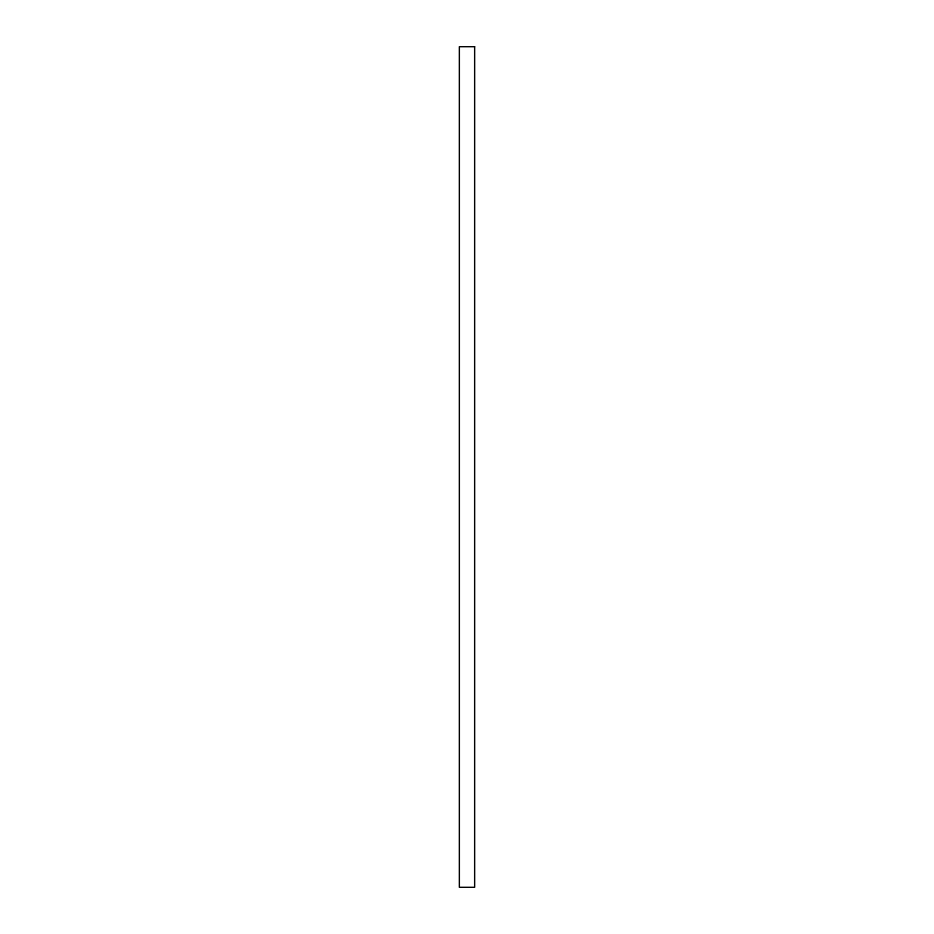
<?xml version="1.0" encoding="UTF-8"?>
<svg xmlns="http://www.w3.org/2000/svg" width="934" height="934" viewBox="0 0 934 934"><rect width="100%" height="100%" fill="white"/><g stroke="black" fill="none" stroke-linecap="round" stroke-linejoin="round"><path stroke-width="1.4" d="M474.647 46.7L459.353 46.7L459.353 887.3L474.647 887.3L474.647 46.7"/></g></svg>
